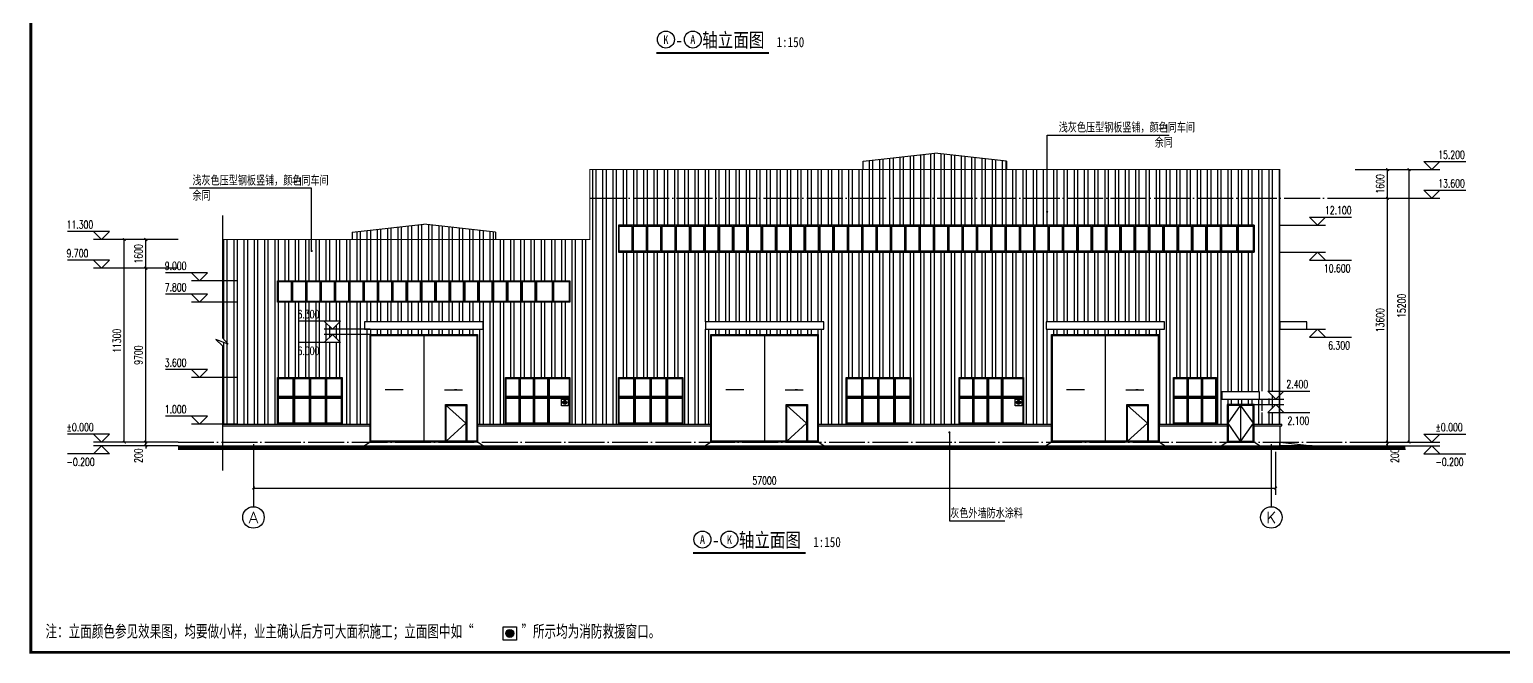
# Model space of a CAD drawing. Extents: x 1900113 to 2270874, y 17288394 to 17931430.
# Drawn here: x 2116899 to 2199099, y 17434145 to 17468954 of the extents above; entities that cross this region are included whole.
import ezdxf
from ezdxf.enums import TextEntityAlignment as Align

# ---------------------------------------------------------------- set-up
doc = ezdxf.new("R2010")
doc.units = 0
doc.header["$LTSCALE"] = 1000
doc.header["$MEASUREMENT"] = 0
doc.linetypes.add('DOTE', pattern=[2.42, 2, -0.2, 0.02, -0.2])
doc.layers.get('Defpoints').update_dxf_attribs({"color": 250})
for name, color, linetype in [('0 - 立面线', 7, 'Continuous'), ('AXIS_TEXT', 7, 'Continuous'), ('AXIS_外部', 171, 'Continuous'), ('DIM_ELEV', 145, 'Continuous'), ('DIM_LEAD', 145, 'Continuous'), ('DIM_SYMB', 165, 'Continuous'), ('DOTE', 1, 'DOTE'), ('PUB_DIM', 161, 'Continuous'), ('PUB_TEXT', 7, 'Continuous'), ('TK', 4, 'Continuous'), ('WINDOW', 140, 'Continuous'), ('填充', 8, 'Continuous')]:
    doc.layers.add(name, color=color, linetype=linetype)
doc.styles.add('_TCH_AXIS', font='COMPLEX', dxfattribs={"bigfont": 'GBCBIG'})
doc.styles.add('_TCH_DIM', font='SIMPLEX', dxfattribs={"bigfont": 'GBCBIG'})
doc.styles.add('_TCH_DIM_T3', font='SIMPLEX', dxfattribs={"width": 0.705882, "bigfont": 'GBCBIG'})
doc.styles.add('COMPLEX', font='COMPLEX')
doc.styles.add('HT', font='simhei.ttf', dxfattribs={"width": 0.7})
doc.styles.add('YAYA', font='', dxfattribs={"width": 0.8, "height": 1})
doc.styles.get('YAYA').set_extended_font_data('SimSun')
doc.dimstyles.new('_TCH_ARCH&&150', dxfattribs={"dimtxt": 446.25, "dimasz": 150, "dimexe": 375, "dimexo": 450, "dimgap": 189.375, "dimtad": 1, "dimdec": 0, "dimzin": 0, "dimdsep": 46, "dimtxsty": '_TCH_DIM_T3', "dimblk": 'ARCHTICK', "dimcen": 0.09, "dimclrt": 7, "dimazin": 2, "dimtfac": 1, "dimtdec": 0, "dimtix": 1, "dimtmove": 2, "dimatfit": 3, "dimfxl": 0, "dimtolj": 1, "dimtzin": 0, "dimarcsym": 0})
pattern_1 = [(90, (-165695.93, -1086220.6), (-571.5, 6e-14), []), (90, (-165505.43, -1086030.1), (-571.5, 6e-14), [])]

# ---------------------------------------------------------------- blocks, each defined once
blk = doc.blocks.new('A$C474D48D3')
h = blk.add_hatch(color=1)
edge = h.paths.add_edge_path()
edge.add_arc((-125, -125), 75, 0, 360)
blk.add_lwpolyline([(-250, 0), (0, 0), (0, -250), (-250, -250)], close=True)
blk.add_circle((-125, -125), 75)
blk = doc.blocks.new('GeYuanFrame_10587063', base_point=(20.09, 4.53))
at = {"layer": 'TK', "const_width": 1}
blk.add_lwpolyline([(45.09, 588.53), (1061.09, 588.53), (1061.09, 14.53), (45.09, 14.53)], close=True, dxfattribs=at)
blk = doc.blocks.new('_ArchTick')
at = {"color": 0, "linetype": 'ByBlock', "const_width": 0.4}
blk.add_lwpolyline([(-0.5, -0.5), (0.5, 0.5)], dxfattribs=at)
blk = doc.blocks.new('*D108')
at = {"layer": 'Defpoints', "color": 0}
for p in [(2190381, 17461138), (2193830, 17461138), (2190381, 17445938)]:
    blk.add_point(p, dxfattribs=at)
at = {"layer": 'PUB_DIM', "color": 0, "lineweight": -2}
for p, q in [((2190831, 17461138), (2194205, 17461138)), ((2193830, 17445938), (2193830, 17461138)), ((2190831, 17445938), (2194205, 17445938))]:
    blk.add_line(p, q, dxfattribs=at)
at = {"layer": 'PUB_DIM', "color": 0, "lineweight": -2, "xscale": 150, "yscale": 150, "zscale": 150}
for p, rotation in [((2193830, 17461138), 90), ((2193830, 17445938), 270)]:
    blk.add_blockref('_ArchTick', p, dxfattribs=dict(at, rotation=rotation))
at = {"layer": 'PUB_DIM', "color": 7, "insert": (2193418, 17453538), "char_height": 446.2, "attachment_point": 5, "rotation": 90, "style": '_TCH_DIM_T3'}
blk.add_mtext('\\A1;15200', dxfattribs=at)
blk = doc.blocks.new('*D109')
at = {"layer": 'Defpoints', "color": 0}
for p in [(2190381, 17445938), (2190381, 17445738), (2192630, 17445938)]:
    blk.add_point(p, dxfattribs=at)
at = {"layer": 'PUB_DIM', "color": 0, "lineweight": -2}
for p, q in [((2190831, 17445938), (2193005, 17445938)), ((2190831, 17445738), (2193005, 17445738)), ((2192630, 17445938), (2192630, 17446088)), ((2192630, 17445738), (2192630, 17445938)), ((2192630, 17445738), (2192630, 17445588))]:
    blk.add_line(p, q, dxfattribs=at)
at = {"layer": 'PUB_DIM', "color": 0, "lineweight": -2, "xscale": 150, "yscale": 150, "zscale": 150}
for p, rotation in [((2192630, 17445938), 270), ((2192630, 17445738), 90)]:
    blk.add_blockref('_ArchTick', p, dxfattribs=dict(at, rotation=rotation))
at = {"layer": 'PUB_DIM', "color": 7, "insert": (2193043, 17445183), "char_height": 446.2, "attachment_point": 5, "rotation": 90, "style": '_TCH_DIM_T3'}
blk.add_mtext('\\A1;200', dxfattribs=at)
blk = doc.blocks.new('*D110')
at = {"layer": 'Defpoints', "color": 0}
for p in [(2190381, 17459538), (2192630, 17459538), (2190381, 17445938)]:
    blk.add_point(p, dxfattribs=at)
at = {"layer": 'PUB_DIM', "color": 0, "lineweight": -2}
for p, q in [((2190831, 17459538), (2193005, 17459538)), ((2192630, 17445938), (2192630, 17459538)), ((2190831, 17445938), (2193005, 17445938))]:
    blk.add_line(p, q, dxfattribs=at)
at = {"layer": 'PUB_DIM', "color": 0, "lineweight": -2, "xscale": 150, "yscale": 150, "zscale": 150}
for p, rotation in [((2192630, 17459538), 90), ((2192630, 17445938), 270)]:
    blk.add_blockref('_ArchTick', p, dxfattribs=dict(at, rotation=rotation))
at = {"layer": 'PUB_DIM', "color": 7, "insert": (2192218, 17452738), "char_height": 446.2, "attachment_point": 5, "rotation": 90, "style": '_TCH_DIM_T3'}
blk.add_mtext('\\A1;13600', dxfattribs=at)
blk = doc.blocks.new('*D111')
at = {"layer": 'Defpoints', "color": 0}
for p in [(2190381, 17461138), (2192630, 17461138), (2190381, 17459538)]:
    blk.add_point(p, dxfattribs=at)
at = {"layer": 'PUB_DIM', "color": 0, "lineweight": -2}
for p, q in [((2190831, 17461138), (2193005, 17461138)), ((2192630, 17459538), (2192630, 17461138)), ((2190831, 17459538), (2193005, 17459538))]:
    blk.add_line(p, q, dxfattribs=at)
at = {"layer": 'PUB_DIM', "color": 0, "lineweight": -2, "xscale": 150, "yscale": 150, "zscale": 150}
for p, rotation in [((2192630, 17461138), 90), ((2192630, 17459538), 270)]:
    blk.add_blockref('_ArchTick', p, dxfattribs=dict(at, rotation=rotation))
at = {"layer": 'PUB_DIM', "color": 7, "insert": (2192218, 17460338), "char_height": 446.2, "attachment_point": 5, "rotation": 90, "style": '_TCH_DIM_T3'}
blk.add_mtext('\\A1;1600', dxfattribs=at)
blk = doc.blocks.new('*D112')
at = {"layer": 'Defpoints', "color": 0}
for p in [(2122186, 17457238), (2125636, 17457238), (2125636, 17445938)]:
    blk.add_point(p, dxfattribs=at)
at = {"layer": 'PUB_DIM', "color": 0, "lineweight": -2}
for p, q in [((2125186, 17457238), (2121811, 17457238)), ((2122186, 17445938), (2122186, 17457238)), ((2125186, 17445938), (2121811, 17445938))]:
    blk.add_line(p, q, dxfattribs=at)
at = {"layer": 'PUB_DIM', "color": 0, "lineweight": -2, "xscale": 150, "yscale": 150, "zscale": 150}
for p, rotation in [((2122186, 17457238), 90), ((2122186, 17445938), 270)]:
    blk.add_blockref('_ArchTick', p, dxfattribs=dict(at, rotation=rotation))
at = {"layer": 'PUB_DIM', "color": 7, "insert": (2121774, 17451588), "char_height": 446.2, "attachment_point": 5, "rotation": 90, "style": '_TCH_DIM_T3'}
blk.add_mtext('\\A1;11300', dxfattribs=at)
blk = doc.blocks.new('*D113')
at = {"layer": 'Defpoints', "color": 0}
for p in [(2123386, 17445938), (2125636, 17445938), (2125636, 17445738)]:
    blk.add_point(p, dxfattribs=at)
at = {"layer": 'PUB_DIM', "color": 0, "lineweight": -2}
for p, q in [((2125186, 17445938), (2123011, 17445938)), ((2125186, 17445738), (2123011, 17445738)), ((2123386, 17445938), (2123386, 17446088)), ((2123386, 17445738), (2123386, 17445938)), ((2123386, 17445738), (2123386, 17445588))]:
    blk.add_line(p, q, dxfattribs=at)
at = {"layer": 'PUB_DIM', "color": 0, "lineweight": -2, "xscale": 150, "yscale": 150, "zscale": 150}
for p, rotation in [((2123386, 17445938), 270), ((2123386, 17445738), 90)]:
    blk.add_blockref('_ArchTick', p, dxfattribs=dict(at, rotation=rotation))
at = {"layer": 'PUB_DIM', "color": 7, "insert": (2122974, 17445183), "char_height": 446.2, "attachment_point": 5, "rotation": 90, "style": '_TCH_DIM_T3'}
blk.add_mtext('\\A1;200', dxfattribs=at)
blk = doc.blocks.new('*D114')
at = {"layer": 'Defpoints', "color": 0}
for p in [(2123386, 17455638), (2125636, 17455638), (2125636, 17445938)]:
    blk.add_point(p, dxfattribs=at)
at = {"layer": 'PUB_DIM', "color": 0, "lineweight": -2}
for p, q in [((2125186, 17455638), (2123011, 17455638)), ((2123386, 17445938), (2123386, 17455638)), ((2125186, 17445938), (2123011, 17445938))]:
    blk.add_line(p, q, dxfattribs=at)
at = {"layer": 'PUB_DIM', "color": 0, "lineweight": -2, "xscale": 150, "yscale": 150, "zscale": 150}
for p, rotation in [((2123386, 17455638), 90), ((2123386, 17445938), 270)]:
    blk.add_blockref('_ArchTick', p, dxfattribs=dict(at, rotation=rotation))
at = {"layer": 'PUB_DIM', "color": 7, "insert": (2122974, 17450788), "char_height": 446.2, "attachment_point": 5, "rotation": 90, "style": '_TCH_DIM_T3'}
blk.add_mtext('\\A1;9700', dxfattribs=at)
blk = doc.blocks.new('*D115')
at = {"layer": 'Defpoints', "color": 0}
for p in [(2123386, 17457238), (2125636, 17457238), (2125636, 17455638)]:
    blk.add_point(p, dxfattribs=at)
at = {"layer": 'PUB_DIM', "color": 0, "lineweight": -2}
for p, q in [((2125186, 17457238), (2123011, 17457238)), ((2123386, 17455638), (2123386, 17457238)), ((2125186, 17455638), (2123011, 17455638))]:
    blk.add_line(p, q, dxfattribs=at)
at = {"layer": 'PUB_DIM', "color": 0, "lineweight": -2, "xscale": 150, "yscale": 150, "zscale": 150}
for p, rotation in [((2123386, 17457238), 90), ((2123386, 17455638), 270)]:
    blk.add_blockref('_ArchTick', p, dxfattribs=dict(at, rotation=rotation))
at = {"layer": 'PUB_DIM', "color": 7, "insert": (2122974, 17456438), "char_height": 446.2, "attachment_point": 5, "rotation": 90, "style": '_TCH_DIM_T3'}
blk.add_mtext('\\A1;1600', dxfattribs=at)
blk = doc.blocks.new('*D116')
at = {"layer": 'AXIS_外部', "color": 0, "lineweight": -2}
for p, q in [((2129388, 17445388), (2129388, 17443001)), ((2186388, 17445388), (2186388, 17443001)), ((2129388, 17443376), (2186388, 17443376))]:
    blk.add_line(p, q, dxfattribs=at)
at = {"layer": 'Defpoints', "color": 0}
for p in [(2129388, 17445838), (2186388, 17445838), (2186388, 17443376)]:
    blk.add_point(p, dxfattribs=at)
at = {"layer": 'AXIS_外部', "color": 0, "lineweight": -2, "xscale": 150, "yscale": 150, "zscale": 150, "rotation": 180}
blk.add_blockref('_ArchTick', (2129388, 17443376), dxfattribs=at)
at = {"layer": 'AXIS_外部', "color": 0, "lineweight": -2, "xscale": 150, "yscale": 150, "zscale": 150}
blk.add_blockref('_ArchTick', (2186388, 17443376), dxfattribs=at)
at = {"layer": 'AXIS_外部', "color": 7, "insert": (2157888, 17443788), "char_height": 446.2, "attachment_point": 5, "style": '_TCH_DIM_T3'}
blk.add_mtext('\\A1;57000', dxfattribs=at)
blk = doc.blocks.new('_AXISO')
blk.add_circle((0, 0), 0.5)
at = {"layer": 'AXIS_TEXT', "style": 'COMPLEX', "width": 1.041667}
blk.add_attdef('A', text='', height=0.56, dxfattribs=at).set_placement((-0.25, -0.28), (0.25, -0.28), align=Align.FIT)

msp = doc.modelspace()

# ---------------------------------------------------------------- hatches: boundary and pattern name
at = {"layer": 'WINDOW'}
for points in [[(2136736.8, 17448849.8), (2137186.8, 17448849.8), (2137186.8, 17448909.8)], [(2141043, 17448849.8), (2140593, 17448849.8), (2140593, 17448909.8)], [(2155735.2, 17448849.8), (2156185.2, 17448849.8), (2156185.2, 17448909.8)], [(2160041.4, 17448849.8), (2159591.4, 17448849.8), (2159591.4, 17448909.8)], [(2174735.2, 17448849.8), (2175185.2, 17448849.8), (2175185.2, 17448909.8)], [(2179041.4, 17448849.8), (2178591.4, 17448849.8), (2178591.4, 17448909.8)]]:
    msp.add_hatch(color=256, dxfattribs=at).paths.add_polyline_path(points)
at = {"layer": '填充'}
h = msp.add_hatch(dxfattribs=at)
h.set_pattern_fill('ANSI32,_O', color=256, scale=120, angle=45)
h.set_pattern_definition(pattern_1)
h.paths.add_polyline_path([(2171388.3, 17461602), (2167388.3, 17462047.5), (2163388.3, 17461602), (2163388.3, 17461137.8), (2171388.3, 17461137.8)])
h = msp.add_hatch(dxfattribs=at)
h.set_pattern_fill('ANSI32,_O', color=256, scale=120, angle=45)
h.set_pattern_definition(pattern_1)
h.paths.add_polyline_path([(2186628.3, 17461137.8), (2173646.6, 17461137.8), (2173646.6, 17458749.3, -1), (2173646.6, 17458809.3), (2173646.6, 17461137.8), (2148148.3, 17461137.8), (2148148.3, 17457237.8), (2127658.3, 17457237.8), (2127658.3, 17451761.7), (2127979.6, 17451400.6), (2127297, 17451661.4), (2127657.2, 17451304.1), (2127657.2, 17446937.8), (2130738.3, 17446937.8), (2130738.3, 17449537.8), (2134338.3, 17449537.8), (2134338.3, 17446937.8), (2135889.9, 17446937.8), (2135889.9, 17451937.8), (2133789.9, 17451937.8), (2134239.9, 17451487.8), (2133339.9, 17451487.8), (2133789.9, 17451937.8), (2135889.9, 17451937.8), (2141889.9, 17451937.8), (2141889.9, 17446937.8), (2143438.3, 17446937.8), (2143438.3, 17449537.8), (2147038.3, 17449537.8), (2147038.3, 17446937.8), (2149738.3, 17446937.8), (2149738.3, 17449537.8), (2153338.3, 17449537.8), (2153338.3, 17446937.8), (2154888.3, 17446937.8), (2154888.3, 17451937.8), (2160888.3, 17451937.8), (2160888.3, 17446937.8), (2162438.3, 17446937.8), (2162438.3, 17449537.8), (2166038.3, 17449537.8), (2166038.3, 17446937.8), (2168738.3, 17446937.8), (2168738.3, 17449537.8), (2172338.3, 17449537.8), (2172338.3, 17446937.8), (2173888.3, 17446937.8), (2173888.3, 17451937.8), (2179888.3, 17451937.8), (2179888.3, 17446937.8), (2180688.3, 17446937.8), (2180688.3, 17449537.8), (2183088.3, 17449537.8), (2183088.3, 17446937.8), (2183688.3, 17446937.8), (2183688.3, 17448037.8), (2185188.3, 17448037.8), (2185997.7, 17448037.8), (2186447.7, 17447587.8), (2186628.3, 17447587.8), (2186628.3, 17448787.8), (2186447.7, 17448787.8), (2185997.7, 17448337.8), (2183897.7, 17448337.8), (2183388.3, 17448337.8), (2183388.3, 17448737.8), (2185597.7, 17448737.8), (2185547.7, 17448787.8), (2186628.3, 17448787.8)])
h.paths.add_polyline_path([(2149738.3, 17456537.8), (2149738.3, 17458037.8), (2185188.3, 17458037.8), (2185188.3, 17456537.8), (2185188.3, 17456537.8)], flags=16)
h.paths.add_polyline_path([(2173588.3, 17452637.8), (2180188.3, 17452637.8), (2180188.3, 17452237.8), (2173588.3, 17452237.8)], flags=16)
h.paths.add_polyline_path([(2161188.3, 17452637.8), (2161188.3, 17452237.8), (2154588.3, 17452237.8), (2154588.3, 17452637.8)], flags=16)
h.paths.add_polyline_path([(2147038.3, 17453737.8), (2130738.3, 17453737.8), (2130738.3, 17454937.8), (2147038.3, 17454937.8)], flags=16)
h.paths.add_polyline_path([(2142189.9, 17452637.8), (2142189.9, 17452237.8), (2135589.9, 17452237.8), (2133789.9, 17452237.8), (2133339.9, 17452687.8), (2134239.9, 17452687.8), (2133789.9, 17452237.8), (2135589.9, 17452237.8), (2135589.9, 17452637.8)], flags=16)
h.paths.add_polyline_path([(2186628.3, 17447587.8), (2185547.7, 17447587.8), (2185997.7, 17448037.8), (2185188.3, 17448037.8), (2185188.3, 17446937.8), (2186628.3, 17446937.8)], flags=17)
h.paths.add_polyline_path([(2186478.6, 17448833.7), (2187961.7, 17448833.7), (2187961.7, 17449503.1), (2186478.6, 17449503.1)], flags=9)
h.paths.add_polyline_path([(2131735.9, 17450693.7), (2133219, 17450693.7), (2133219, 17451363.1), (2131735.9, 17451363.1)], flags=24)
h.paths.add_polyline_path([(2131735.9, 17452733.7), (2133219, 17452733.7), (2133219, 17453403.1), (2131735.9, 17453403.1)], flags=24)
h = msp.add_hatch(dxfattribs=at)
h.set_pattern_fill('ANSI32,_O', color=256, scale=120, angle=45)
h.set_pattern_definition(pattern_1)
h.paths.add_polyline_path([(2138888.3, 17458090.9), (2134888.3, 17457645.3), (2134888.3, 17457237.8), (2142888.3, 17457237.8), (2142888.3, 17457645.3)])

# ---------------------------------------------------------------- linework, layer by layer
for p, q in [((2163388.3, 17461602), (2167388.3, 17462047.5)), ((2171388.3, 17461602), (2167388.3, 17462047.5)), ((2163388.3, 17461137.8), (2163388.3, 17461602)), ((2171388.3, 17461602), (2171388.3, 17461137.8)), ((2134888.3, 17457645.3), (2138888.3, 17458090.9)), ((2134888.3, 17457645.3), (2134888.3, 17457237.8)), ((2142888.3, 17457645.3), (2138888.3, 17458090.9)), ((2142888.3, 17457645.3), (2142888.3, 17457237.8)), ((2186628.3, 17446837.8), (2186628.3, 17445937.8)), ((2186628.3, 17446837.8), (2186628.3, 17445737.8)), ((2186728.3, 17446837.8), (2186728.3, 17446937.8)), ((2125185.6, 17445737.8), (2193627.2, 17445737.8)), ((2125185.6, 17445537.8), (2193627.2, 17445537.8))]:
    msp.add_line(p, q)
at = {"const_width": 50}
msp.add_lwpolyline([(2127658.3, 17457237.8), (2148148.3, 17457237.8), (2148148.3, 17461137.8), (2186628.3, 17461137.8), (2186628.3, 17446937.8)], dxfattribs=at)
for points in [[(2149738.3, 17456537.8), (2185188.3, 17456537.8), (2185188.3, 17458037.8), (2149738.3, 17458037.8)], [(2188428.3, 17445737.8), (2186628.3, 17445737.8), (2186628.3, 17445937.8)]]:
    msp.add_lwpolyline(points, close=True)
at = {"layer": '0 - 立面线'}
for p, q in [((2150538.3, 17458037.8), (2150538.3, 17456537.8)), ((2151338.3, 17458037.8), (2151338.3, 17456537.8)), ((2152138.3, 17458037.8), (2152138.3, 17456537.8)), ((2152938.3, 17458037.8), (2152938.3, 17456537.8)), ((2153738.3, 17458037.8), (2153738.3, 17456537.8)), ((2154538.3, 17458037.8), (2154538.3, 17456537.8)), ((2155338.3, 17458037.8), (2155338.3, 17456537.8)), ((2156138.3, 17458037.8), (2156138.3, 17456537.8)), ((2156938.3, 17458037.8), (2156938.3, 17456537.8)), ((2157738.3, 17458037.8), (2157738.3, 17456537.8)), ((2158538.3, 17458037.8), (2158538.3, 17456537.8)), ((2159338.3, 17458037.8), (2159338.3, 17456537.8)), ((2160138.3, 17458037.8), (2160138.3, 17456537.8)), ((2160938.3, 17458037.8), (2160938.3, 17456537.8)), ((2161738.3, 17458037.8), (2161738.3, 17456537.8)), ((2162538.3, 17458037.8), (2162538.3, 17456537.8)), ((2163338.3, 17458037.8), (2163338.3, 17456537.8)), ((2164138.3, 17458037.8), (2164138.3, 17456537.8)), ((2164938.3, 17458037.8), (2164938.3, 17456537.8)), ((2165738.3, 17458037.8), (2165738.3, 17456537.8)), ((2166538.3, 17458037.8), (2166538.3, 17456537.8)), ((2167338.3, 17458037.8), (2167338.3, 17456537.8)), ((2168138.3, 17458037.8), (2168138.3, 17456537.8)), ((2168938.3, 17458037.8), (2168938.3, 17456537.8)), ((2169738.3, 17458037.8), (2169738.3, 17456537.8)), ((2170538.3, 17458037.8), (2170538.3, 17456537.8)), ((2171338.3, 17458037.8), (2171338.3, 17456537.8)), ((2172138.3, 17458037.8), (2172138.3, 17456537.8)), ((2172938.3, 17458037.8), (2172938.3, 17456537.8)), ((2173738.3, 17458037.8), (2173738.3, 17456537.8)), ((2174538.3, 17458037.8), (2174538.3, 17456537.8)), ((2175338.3, 17458037.8), (2175338.3, 17456537.8)), ((2176138.3, 17458037.8), (2176138.3, 17456537.8)), ((2176938.3, 17458037.8), (2176938.3, 17456537.8)), ((2177738.3, 17458037.8), (2177738.3, 17456537.8)), ((2178538.3, 17458037.8), (2178538.3, 17456537.8)), ((2179338.3, 17458037.8), (2179338.3, 17456537.8)), ((2180138.3, 17458037.8), (2180138.3, 17456537.8)), ((2180938.3, 17458037.8), (2180938.3, 17456537.8)), ((2181738.3, 17458037.8), (2181738.3, 17456537.8)), ((2182538.3, 17458037.8), (2182538.3, 17456537.8)), ((2183338.3, 17458037.8), (2183338.3, 17456537.8)), ((2184263.3, 17458037.8), (2184263.3, 17456537.8)), ((2185188.3, 17458037.8), (2185188.3, 17456537.8)), ((2131538.3, 17454937.8), (2131538.3, 17453737.8)), ((2132338.3, 17454937.8), (2132338.3, 17453737.8)), ((2133138.3, 17454937.8), (2133138.3, 17453737.8)), ((2133938.3, 17454937.8), (2133938.3, 17453737.8)), ((2134738.3, 17454937.8), (2134738.3, 17453737.8)), ((2135538.3, 17454937.8), (2135538.3, 17453737.8)), ((2136338.3, 17454937.8), (2136338.3, 17453737.8)), ((2137138.3, 17454937.8), (2137138.3, 17453737.8)), ((2137938.3, 17454937.8), (2137938.3, 17453737.8)), ((2138738.3, 17454937.8), (2138738.3, 17453737.8)), ((2139538.3, 17454937.8), (2139538.3, 17453737.8)), ((2140338.3, 17454937.8), (2140338.3, 17453737.8)), ((2141138.3, 17454937.8), (2141138.3, 17453737.8)), ((2141938.3, 17454937.8), (2141938.3, 17453737.8)), ((2142738.3, 17454937.8), (2142738.3, 17453737.8)), ((2143538.3, 17454937.8), (2143538.3, 17453737.8)), ((2144338.3, 17454937.8), (2144338.3, 17453737.8)), ((2145138.3, 17454937.8), (2145138.3, 17453737.8)), ((2146088.3, 17454937.8), (2146088.3, 17453737.8)), ((2138889.9, 17451887.8), (2138889.9, 17445987.8)), ((2157888.3, 17451887.8), (2157888.3, 17445987.8)), ((2176888.3, 17451887.8), (2176888.3, 17445987.8)), ((2131638.3, 17449537.8), (2131638.3, 17446937.8)), ((2132538.3, 17449537.8), (2132538.3, 17446937.8)), ((2133438.3, 17449537.8), (2133438.3, 17446937.8)), ((2144238.3, 17449537.8), (2144238.3, 17446937.8)), ((2145038.3, 17449537.8), (2145038.3, 17446937.8)), ((2145838.3, 17449537.8), (2145838.3, 17446937.8)), ((2150638.3, 17449537.8), (2150638.3, 17446937.8)), ((2151538.3, 17449537.8), (2151538.3, 17446937.8)), ((2152438.3, 17449537.8), (2152438.3, 17446937.8)), ((2163338.3, 17449537.8), (2163338.3, 17446937.8)), ((2164238.3, 17449537.8), (2164238.3, 17446937.8)), ((2165138.3, 17449537.8), (2165138.3, 17446937.8)), ((2169538.3, 17449537.8), (2169538.3, 17446937.8)), ((2170338.3, 17449537.8), (2170338.3, 17446937.8)), ((2171138.3, 17449537.8), (2171138.3, 17446937.8)), ((2181488.3, 17449537.8), (2181488.3, 17446937.8)), ((2182288.3, 17449537.8), (2182288.3, 17446937.8)), ((2183088.3, 17449537.8), (2183088.3, 17446937.8)), ((2130738.3, 17448437.8), (2134338.3, 17448437.8)), ((2143438.3, 17448437.8), (2147038.3, 17448437.8)), ((2149738.3, 17448437.8), (2153338.3, 17448437.8)), ((2162438.3, 17448437.8), (2166038.3, 17448437.8)), ((2168738.3, 17448437.8), (2172338.3, 17448437.8)), ((2180688.3, 17448437.8), (2183088.3, 17448437.8)), ((2127657.2, 17446937.8), (2135889.9, 17446937.8)), ((2127657.2, 17446837.8), (2135889.9, 17446837.8)), ((2141889.9, 17446937.8), (2154888.3, 17446937.8)), ((2141889.9, 17446837.8), (2154888.3, 17446837.8)), ((2160888.3, 17446937.8), (2173888.3, 17446937.8)), ((2160888.3, 17446837.8), (2173888.3, 17446837.8)), ((2179888.3, 17446937.8), (2183688.3, 17446937.8)), ((2179888.3, 17446837.8), (2183688.3, 17446837.8)), ((2185188.3, 17446937.8), (2186728.3, 17446937.8)), ((2185188.3, 17446837.8), (2186728.3, 17446837.8))]:
    msp.add_line(p, q, dxfattribs=at)
msp.add_lwpolyline([(2127658.3, 17458579.8), (2127658.3, 17451761.7), (2127979.6, 17451400.6), (2127297, 17451661.4), (2127657.2, 17451304.1), (2127657.2, 17444361.3)], dxfattribs=at)
for points in [[(2147038.3, 17454937.8), (2147038.3, 17453737.8), (2130738.3, 17453737.8), (2130738.3, 17454937.8), (2147038.3, 17454937.8)], [(2135589.9, 17452637.8), (2135589.9, 17452237.8), (2142189.9, 17452237.8), (2142189.9, 17452637.8)], [(2135889.9, 17451937.8), (2141889.9, 17451937.8), (2141889.9, 17445937.8), (2135889.9, 17445937.8)], [(2154588.3, 17452637.8), (2154588.3, 17452237.8), (2161188.3, 17452237.8), (2161188.3, 17452637.8)], [(2154888.3, 17451937.8), (2160888.3, 17451937.8), (2160888.3, 17445937.8), (2154888.3, 17445937.8)], [(2173588.3, 17452637.8), (2173588.3, 17452237.8), (2180188.3, 17452237.8), (2180188.3, 17452637.8)], [(2173888.3, 17451937.8), (2179888.3, 17451937.8), (2179888.3, 17445937.8), (2173888.3, 17445937.8)], [(2186628.3, 17452637.8), (2186628.3, 17452237.8), (2188128.3, 17452237.8), (2188128.3, 17452637.8)], [(2130738.3, 17449537.8), (2134338.3, 17449537.8), (2134338.3, 17446937.8), (2130738.3, 17446937.8)], [(2143438.3, 17449537.8), (2147038.3, 17449537.8), (2147038.3, 17446937.8), (2143438.3, 17446937.8)], [(2149738.3, 17449537.8), (2153338.3, 17449537.8), (2153338.3, 17446937.8), (2149738.3, 17446937.8)], [(2162438.3, 17449537.8), (2166038.3, 17449537.8), (2166038.3, 17446937.8), (2162438.3, 17446937.8)], [(2168738.3, 17449537.8), (2172338.3, 17449537.8), (2172338.3, 17446937.8), (2168738.3, 17446937.8)], [(2180688.3, 17449537.8), (2183088.3, 17449537.8), (2183088.3, 17446937.8), (2180688.3, 17446937.8)], [(2183388.3, 17448737.8), (2183388.3, 17448337.8), (2185488.3, 17448337.8), (2185488.3, 17448737.8)], [(2140089.9, 17448037.8), (2141289.9, 17448037.8), (2141289.9, 17445937.8), (2140089.9, 17445937.8)], [(2159088.3, 17448037.8), (2160288.3, 17448037.8), (2160288.3, 17445937.8), (2159088.3, 17445937.8)], [(2178088.3, 17448037.8), (2179288.3, 17448037.8), (2179288.3, 17445937.8), (2178088.3, 17445937.8)], [(2185188.3, 17448037.8), (2183688.3, 17448037.8), (2183688.3, 17445937.8), (2185188.3, 17445937.8)], [(2141889.9, 17445937.8), (2135889.9, 17445937.8), (2135589.9, 17445737.8), (2142189.9, 17445737.8)], [(2160888.3, 17445937.8), (2154888.3, 17445937.8), (2154588.3, 17445737.8), (2161188.3, 17445737.8)], [(2179888.3, 17445937.8), (2173888.3, 17445937.8), (2173588.3, 17445737.8), (2180188.3, 17445737.8)], [(2185188.3, 17445937.8), (2183688.3, 17445937.8), (2183388.3, 17445737.8), (2185488.3, 17445737.8)]]:
    msp.add_lwpolyline(points, close=True, dxfattribs=at)
at = {"layer": '0 - 立面线', "const_width": 200}
msp.add_lwpolyline([(2125185.6, 17445637.8), (2193627.2, 17445637.8)], dxfattribs=at)
at = {"layer": 'AXIS_外部'}
for p, q in [((2129388.3, 17445818.4), (2129388.3, 17442335.3)), ((2186148.3, 17445818.4), (2186148.3, 17442335.3))]:
    msp.add_line(p, q, dxfattribs=at)
at = {"layer": 'DIM_ELEV'}
for p, q in [((2193005.5, 17461137.8), (2195555.5, 17461137.8)), ((2195105.5, 17461137.8), (2194655.5, 17461587.8)), ((2194655.5, 17461587.8), (2197003, 17461587.8)), ((2195105.5, 17461137.8), (2195555.5, 17461587.8)), ((2193005.5, 17459537.8), (2195555.5, 17459537.8)), ((2195105.5, 17459537.8), (2194655.5, 17459987.8)), ((2194655.5, 17459987.8), (2197003, 17459987.8)), ((2195105.5, 17459537.8), (2195555.5, 17459987.8)), ((2188728.3, 17458037.8), (2188278.3, 17458487.8)), ((2188278.3, 17458487.8), (2190625.8, 17458487.8)), ((2188728.3, 17458037.8), (2189178.3, 17458487.8)), ((2121361.2, 17457687.8), (2119013.7, 17457687.8)), ((2120911.2, 17457237.8), (2120461.2, 17457687.8)), ((2120911.2, 17457237.8), (2121361.2, 17457687.8)), ((2186628.3, 17458037.8), (2189178.3, 17458037.8)), ((2123011.2, 17457237.8), (2120461.2, 17457237.8)), ((2121361.2, 17456087.8), (2119013.7, 17456087.8)), ((2120911.2, 17455637.8), (2120461.2, 17456087.8)), ((2120911.2, 17455637.8), (2121361.2, 17456087.8)), ((2186628.3, 17456537.8), (2189178.3, 17456537.8)), ((2188728.3, 17456537.8), (2188278.3, 17456087.8)), ((2188278.3, 17456087.8), (2190625.8, 17456087.8)), ((2188728.3, 17456537.8), (2189178.3, 17456087.8)), ((2123011.2, 17455637.8), (2120461.2, 17455637.8)), ((2126832.2, 17455387.8), (2124484.7, 17455387.8)), ((2126382.2, 17454937.8), (2125932.2, 17455387.8)), ((2126382.2, 17454937.8), (2126832.2, 17455387.8)), ((2128482.2, 17454937.8), (2125932.2, 17454937.8)), ((2126832.2, 17454187.8), (2124484.7, 17454187.8)), ((2126382.2, 17453737.8), (2125932.2, 17454187.8)), ((2128482.2, 17453737.8), (2125932.2, 17453737.8)), ((2126382.2, 17453737.8), (2126832.2, 17454187.8)), ((2134239.9, 17452687.8), (2131892.4, 17452687.8)), ((2133789.9, 17452237.8), (2133339.9, 17452687.8)), ((2135889.9, 17452237.8), (2133339.9, 17452237.8)), ((2133789.9, 17451937.8), (2133339.9, 17451487.8)), ((2135889.9, 17451937.8), (2133339.9, 17451937.8)), ((2133789.9, 17452237.8), (2134239.9, 17452687.8)), ((2133789.9, 17451937.8), (2134239.9, 17451487.8)), ((2186628.3, 17452237.8), (2189178.3, 17452237.8)), ((2188728.3, 17452237.8), (2188278.3, 17451787.8)), ((2188728.3, 17452237.8), (2189178.3, 17451787.8)), ((2134239.9, 17451487.8), (2131892.4, 17451487.8)), ((2188278.3, 17451787.8), (2190625.8, 17451787.8)), ((2126832.2, 17449987.8), (2124484.7, 17449987.8)), ((2126382.2, 17449537.8), (2125932.2, 17449987.8)), ((2128482.2, 17449537.8), (2125932.2, 17449537.8)), ((2126382.2, 17449537.8), (2126832.2, 17449987.8)), ((2186397.7, 17448337.8), (2185947.7, 17448787.8)), ((2185947.7, 17448787.8), (2188295.2, 17448787.8)), ((2186397.7, 17448337.8), (2186847.7, 17448787.8)), ((2184297.7, 17448337.8), (2186847.7, 17448337.8)), ((2184297.7, 17448037.8), (2186847.7, 17448037.8)), ((2186397.7, 17448037.8), (2185947.7, 17447587.8)), ((2186397.7, 17448037.8), (2186847.7, 17447587.8)), ((2126832.2, 17447387.8), (2124484.7, 17447387.8)), ((2126382.2, 17446937.8), (2125932.2, 17447387.8)), ((2126382.2, 17446937.8), (2126832.2, 17447387.8)), ((2185947.7, 17447587.8), (2188295.2, 17447587.8)), ((2121361.2, 17446387.8), (2119013.7, 17446387.8)), ((2120911.2, 17445937.8), (2120461.2, 17446387.8)), ((2120911.2, 17445937.8), (2121361.2, 17446387.8)), ((2128482.2, 17446937.8), (2125932.2, 17446937.8)), ((2195105.5, 17445937.8), (2194655.5, 17446387.8)), ((2194655.5, 17446387.8), (2197003, 17446387.8)), ((2195105.5, 17445937.8), (2195555.5, 17446387.8)), ((2123011.2, 17445937.8), (2120461.2, 17445937.8)), ((2120911.2, 17445737.8), (2120461.2, 17445287.8)), ((2123011.2, 17445737.8), (2120461.2, 17445737.8)), ((2120911.2, 17445737.8), (2121361.2, 17445287.8)), ((2193005.5, 17445937.8), (2195555.5, 17445937.8)), ((2193005.5, 17445737.8), (2195555.5, 17445737.8)), ((2195105.5, 17445737.8), (2194655.5, 17445287.8)), ((2195105.5, 17445737.8), (2195555.5, 17445287.8)), ((2121361.2, 17445287.8), (2119013.7, 17445287.8)), ((2194655.5, 17445287.8), (2197003, 17445287.8))]:
    msp.add_line(p, q, dxfattribs=at)
at = {"layer": 'DIM_LEAD'}
for p, q in [((2173646.6, 17458779.3), (2173646.6, 17463054.1)), ((2173646.6, 17458779.3), (2173646.6, 17463054.1)), ((2173646.6, 17463054.1), (2180448.3, 17463054.1)), ((2132630.1, 17460097.1), (2125828.3, 17460097.1)), ((2132630.1, 17456595), (2132630.1, 17460097.1)), ((2132630.1, 17456595), (2132630.1, 17460097.1)), ((2168199.6, 17446479.6), (2168199.6, 17441538.6)), ((2168199.6, 17441538.6), (2171294.8, 17441538.6))]:
    msp.add_line(p, q, dxfattribs=at)
at = {"layer": 'DIM_LEAD', "const_width": 60}
for points in [[(2173646.6, 17458749.3, 1), (2173646.6, 17458809.3, 1)], [(2173646.6, 17458749.3, 1), (2173646.6, 17458809.3, 1)], [(2132630.1, 17456565, 1), (2132630.1, 17456625, 1)], [(2132630.1, 17456565, 1), (2132630.1, 17456625, 1)], [(2168199.6, 17446509.6, 1), (2168199.6, 17446449.6, 1)]]:
    msp.add_lwpolyline(points, format="xyb", close=True, dxfattribs=at)
at = {"layer": 'DIM_SYMB', "const_width": 105}
for points in [[(2151861.4, 17467639.3), (2158141, 17467639.3)], [(2153901.6, 17439750), (2160181.2, 17439750)]]:
    msp.add_lwpolyline(points, dxfattribs=at)
at = {"layer": 'DOTE'}
for p, q in [((2148148.3, 17459537.8), (2192483.1, 17459537.8)), ((2125185.6, 17445937.8), (2193627.2, 17445937.8))]:
    msp.add_line(p, q, dxfattribs=at)
at = {"layer": 'PUB_TEXT'}
for centre in [(2152386.4, 17468388.9), (2153890, 17468388.9), (2154426.6, 17440499.6), (2155930.2, 17440499.6)]:
    msp.add_circle(centre, 472.5, dxfattribs=at)
at = {"layer": 'WINDOW'}
msp.add_line((2184438.3, 17447987.8), (2184438.3, 17445987.8), dxfattribs=at)
for points in [[(2149788.3, 17457987.8), (2150488.3, 17457987.8), (2150488.3, 17456587.8), (2149788.3, 17456587.8)], [(2150588.3, 17457987.8), (2151288.3, 17457987.8), (2151288.3, 17456587.8), (2150588.3, 17456587.8)], [(2151388.3, 17457987.8), (2152088.3, 17457987.8), (2152088.3, 17456587.8), (2151388.3, 17456587.8)], [(2152188.3, 17457987.8), (2152888.3, 17457987.8), (2152888.3, 17456587.8), (2152188.3, 17456587.8)], [(2152988.3, 17457987.8), (2153688.3, 17457987.8), (2153688.3, 17456587.8), (2152988.3, 17456587.8)], [(2153788.3, 17457987.8), (2154488.3, 17457987.8), (2154488.3, 17456587.8), (2153788.3, 17456587.8)], [(2154588.3, 17457987.8), (2155288.3, 17457987.8), (2155288.3, 17456587.8), (2154588.3, 17456587.8)], [(2155388.3, 17457987.8), (2156088.3, 17457987.8), (2156088.3, 17456587.8), (2155388.3, 17456587.8)], [(2156188.3, 17457987.8), (2156888.3, 17457987.8), (2156888.3, 17456587.8), (2156188.3, 17456587.8)], [(2156988.3, 17457987.8), (2157688.3, 17457987.8), (2157688.3, 17456587.8), (2156988.3, 17456587.8)], [(2157788.3, 17457987.8), (2158488.3, 17457987.8), (2158488.3, 17456587.8), (2157788.3, 17456587.8)], [(2158588.3, 17457987.8), (2159288.3, 17457987.8), (2159288.3, 17456587.8), (2158588.3, 17456587.8)], [(2159388.3, 17457987.8), (2160088.3, 17457987.8), (2160088.3, 17456587.8), (2159388.3, 17456587.8)], [(2160188.3, 17457987.8), (2160888.3, 17457987.8), (2160888.3, 17456587.8), (2160188.3, 17456587.8)], [(2160988.3, 17457987.8), (2161688.3, 17457987.8), (2161688.3, 17456587.8), (2160988.3, 17456587.8)], [(2161788.3, 17457987.8), (2162488.3, 17457987.8), (2162488.3, 17456587.8), (2161788.3, 17456587.8)], [(2162588.3, 17457987.8), (2163288.3, 17457987.8), (2163288.3, 17456587.8), (2162588.3, 17456587.8)], [(2163388.3, 17457987.8), (2164088.3, 17457987.8), (2164088.3, 17456587.8), (2163388.3, 17456587.8)], [(2164188.3, 17457987.8), (2164888.3, 17457987.8), (2164888.3, 17456587.8), (2164188.3, 17456587.8)], [(2164988.3, 17457987.8), (2165688.3, 17457987.8), (2165688.3, 17456587.8), (2164988.3, 17456587.8)], [(2165788.3, 17457987.8), (2166488.3, 17457987.8), (2166488.3, 17456587.8), (2165788.3, 17456587.8)], [(2166588.3, 17457987.8), (2167288.3, 17457987.8), (2167288.3, 17456587.8), (2166588.3, 17456587.8)], [(2167388.3, 17457987.8), (2168088.3, 17457987.8), (2168088.3, 17456587.8), (2167388.3, 17456587.8)], [(2168188.3, 17457987.8), (2168888.3, 17457987.8), (2168888.3, 17456587.8), (2168188.3, 17456587.8)], [(2168988.3, 17457987.8), (2169688.3, 17457987.8), (2169688.3, 17456587.8), (2168988.3, 17456587.8)], [(2169788.3, 17457987.8), (2170488.3, 17457987.8), (2170488.3, 17456587.8), (2169788.3, 17456587.8)], [(2170588.3, 17457987.8), (2171288.3, 17457987.8), (2171288.3, 17456587.8), (2170588.3, 17456587.8)], [(2171388.3, 17457987.8), (2172088.3, 17457987.8), (2172088.3, 17456587.8), (2171388.3, 17456587.8)], [(2172188.3, 17457987.8), (2172888.3, 17457987.8), (2172888.3, 17456587.8), (2172188.3, 17456587.8)], [(2172988.3, 17457987.8), (2173688.3, 17457987.8), (2173688.3, 17456587.8), (2172988.3, 17456587.8)], [(2173788.3, 17457987.8), (2174488.3, 17457987.8), (2174488.3, 17456587.8), (2173788.3, 17456587.8)], [(2174588.3, 17457987.8), (2175288.3, 17457987.8), (2175288.3, 17456587.8), (2174588.3, 17456587.8)], [(2175388.3, 17457987.8), (2176088.3, 17457987.8), (2176088.3, 17456587.8), (2175388.3, 17456587.8)], [(2176188.3, 17457987.8), (2176888.3, 17457987.8), (2176888.3, 17456587.8), (2176188.3, 17456587.8)], [(2176988.3, 17457987.8), (2177688.3, 17457987.8), (2177688.3, 17456587.8), (2176988.3, 17456587.8)], [(2177788.3, 17457987.8), (2178488.3, 17457987.8), (2178488.3, 17456587.8), (2177788.3, 17456587.8)], [(2178588.3, 17457987.8), (2179288.3, 17457987.8), (2179288.3, 17456587.8), (2178588.3, 17456587.8)], [(2179388.3, 17457987.8), (2180088.3, 17457987.8), (2180088.3, 17456587.8), (2179388.3, 17456587.8)], [(2180188.3, 17457987.8), (2180888.3, 17457987.8), (2180888.3, 17456587.8), (2180188.3, 17456587.8)], [(2180988.3, 17457987.8), (2181688.3, 17457987.8), (2181688.3, 17456587.8), (2180988.3, 17456587.8)], [(2181788.3, 17457987.8), (2182488.3, 17457987.8), (2182488.3, 17456587.8), (2181788.3, 17456587.8)], [(2182588.3, 17457987.8), (2183288.3, 17457987.8), (2183288.3, 17456587.8), (2182588.3, 17456587.8)], [(2183388.3, 17457987.8), (2184213.3, 17457987.8), (2184213.3, 17456587.8), (2183388.3, 17456587.8)], [(2184313.3, 17457987.8), (2185138.3, 17457987.8), (2185138.3, 17456587.8), (2184313.3, 17456587.8)], [(2130788.3, 17454887.8), (2131488.3, 17454887.8), (2131488.3, 17453787.8), (2130788.3, 17453787.8)], [(2131588.3, 17454887.8), (2132288.3, 17454887.8), (2132288.3, 17453787.8), (2131588.3, 17453787.8)], [(2132388.3, 17454887.8), (2133088.3, 17454887.8), (2133088.3, 17453787.8), (2132388.3, 17453787.8)], [(2133188.3, 17454887.8), (2133888.3, 17454887.8), (2133888.3, 17453787.8), (2133188.3, 17453787.8)], [(2133988.3, 17454887.8), (2134688.3, 17454887.8), (2134688.3, 17453787.8), (2133988.3, 17453787.8)], [(2134788.3, 17454887.8), (2135488.3, 17454887.8), (2135488.3, 17453787.8), (2134788.3, 17453787.8)], [(2135588.3, 17454887.8), (2136288.3, 17454887.8), (2136288.3, 17453787.8), (2135588.3, 17453787.8)], [(2136388.3, 17454887.8), (2137088.3, 17454887.8), (2137088.3, 17453787.8), (2136388.3, 17453787.8)], [(2137188.3, 17454887.8), (2137888.3, 17454887.8), (2137888.3, 17453787.8), (2137188.3, 17453787.8)], [(2137988.3, 17454887.8), (2138688.3, 17454887.8), (2138688.3, 17453787.8), (2137988.3, 17453787.8)], [(2138788.3, 17454887.8), (2139488.3, 17454887.8), (2139488.3, 17453787.8), (2138788.3, 17453787.8)], [(2139588.3, 17454887.8), (2140288.3, 17454887.8), (2140288.3, 17453787.8), (2139588.3, 17453787.8)], [(2140388.3, 17454887.8), (2141088.3, 17454887.8), (2141088.3, 17453787.8), (2140388.3, 17453787.8)], [(2141188.3, 17454887.8), (2141888.3, 17454887.8), (2141888.3, 17453787.8), (2141188.3, 17453787.8)], [(2141988.3, 17454887.8), (2142688.3, 17454887.8), (2142688.3, 17453787.8), (2141988.3, 17453787.8)], [(2142788.3, 17454887.8), (2143488.3, 17454887.8), (2143488.3, 17453787.8), (2142788.3, 17453787.8)], [(2143588.3, 17454887.8), (2144288.3, 17454887.8), (2144288.3, 17453787.8), (2143588.3, 17453787.8)], [(2144388.3, 17454887.8), (2145088.3, 17454887.8), (2145088.3, 17453787.8), (2144388.3, 17453787.8)], [(2145188.3, 17454887.8), (2146038.3, 17454887.8), (2146038.3, 17453787.8), (2145188.3, 17453787.8)], [(2146138.3, 17454887.8), (2146988.3, 17454887.8), (2146988.3, 17453787.8), (2146138.3, 17453787.8)], [(2131588.3, 17448487.8), (2130788.3, 17448487.8), (2130788.3, 17449487.8), (2131588.3, 17449487.8)], [(2132488.3, 17448487.8), (2131688.3, 17448487.8), (2131688.3, 17449487.8), (2132488.3, 17449487.8)], [(2133388.3, 17448487.8), (2132588.3, 17448487.8), (2132588.3, 17449487.8), (2133388.3, 17449487.8)], [(2134288.3, 17448487.8), (2133488.3, 17448487.8), (2133488.3, 17449487.8), (2134288.3, 17449487.8)], [(2144188.3, 17448487.8), (2143488.3, 17448487.8), (2143488.3, 17449487.8), (2144188.3, 17449487.8)], [(2144988.3, 17448487.8), (2144288.3, 17448487.8), (2144288.3, 17449487.8), (2144988.3, 17449487.8)], [(2145788.3, 17448487.8), (2145088.3, 17448487.8), (2145088.3, 17449487.8), (2145788.3, 17449487.8)], [(2146988.3, 17448487.8), (2145888.3, 17448487.8), (2145888.3, 17449487.8), (2146988.3, 17449487.8)], [(2150588.3, 17448487.8), (2149788.3, 17448487.8), (2149788.3, 17449487.8), (2150588.3, 17449487.8)], [(2151488.3, 17448487.8), (2150688.3, 17448487.8), (2150688.3, 17449487.8), (2151488.3, 17449487.8)], [(2152388.3, 17448487.8), (2151588.3, 17448487.8), (2151588.3, 17449487.8), (2152388.3, 17449487.8)], [(2153288.3, 17448487.8), (2152488.3, 17448487.8), (2152488.3, 17449487.8), (2153288.3, 17449487.8)], [(2163288.3, 17448487.8), (2162488.3, 17448487.8), (2162488.3, 17449487.8), (2163288.3, 17449487.8)], [(2164188.3, 17448487.8), (2163388.3, 17448487.8), (2163388.3, 17449487.8), (2164188.3, 17449487.8)], [(2165088.3, 17448487.8), (2164288.3, 17448487.8), (2164288.3, 17449487.8), (2165088.3, 17449487.8)], [(2165988.3, 17448487.8), (2165188.3, 17448487.8), (2165188.3, 17449487.8), (2165988.3, 17449487.8)], [(2169488.3, 17448487.8), (2168788.3, 17448487.8), (2168788.3, 17449487.8), (2169488.3, 17449487.8)], [(2170288.3, 17448487.8), (2169588.3, 17448487.8), (2169588.3, 17449487.8), (2170288.3, 17449487.8)], [(2171088.3, 17448487.8), (2170388.3, 17448487.8), (2170388.3, 17449487.8), (2171088.3, 17449487.8)], [(2172288.3, 17448487.8), (2171188.3, 17448487.8), (2171188.3, 17449487.8), (2172288.3, 17449487.8)], [(2181438.3, 17448487.8), (2180738.3, 17448487.8), (2180738.3, 17449487.8), (2181438.3, 17449487.8)], [(2182238.3, 17448487.8), (2181538.3, 17448487.8), (2181538.3, 17449487.8), (2182238.3, 17449487.8)], [(2183038.3, 17448487.8), (2182338.3, 17448487.8), (2182338.3, 17449487.8), (2183038.3, 17449487.8)], [(2130788.3, 17448387.8), (2131588.3, 17448387.8), (2131588.3, 17446987.8), (2130788.3, 17446987.8)], [(2131688.3, 17448387.8), (2132488.3, 17448387.8), (2132488.3, 17446987.8), (2131688.3, 17446987.8)], [(2132588.3, 17448387.8), (2133388.3, 17448387.8), (2133388.3, 17446987.8), (2132588.3, 17446987.8)], [(2133488.3, 17448387.8), (2134288.3, 17448387.8), (2134288.3, 17446987.8), (2133488.3, 17446987.8)], [(2140139.9, 17447987.8), (2141239.9, 17447987.8), (2141239.9, 17445987.8), (2140139.9, 17445987.8)], [(2143488.3, 17448387.8), (2144188.3, 17448387.8), (2144188.3, 17446987.8), (2143488.3, 17446987.8)], [(2144288.3, 17448387.8), (2144988.3, 17448387.8), (2144988.3, 17446987.8), (2144288.3, 17446987.8)], [(2145087.8, 17448387.8), (2145788.3, 17448387.8), (2145788.3, 17446987.8), (2145087.8, 17446987.8)], [(2145888.3, 17448387.8), (2146988.3, 17448387.8), (2146988.3, 17446987.8), (2145888.3, 17446987.8)], [(2149788.3, 17448387.8), (2150588.3, 17448387.8), (2150588.3, 17446987.8), (2149788.3, 17446987.8)], [(2150688.3, 17448387.8), (2151488.3, 17448387.8), (2151488.3, 17446987.8), (2150688.3, 17446987.8)], [(2151588.3, 17448387.8), (2152388.3, 17448387.8), (2152388.3, 17446987.8), (2151588.3, 17446987.8)], [(2152488.3, 17448387.8), (2153288.3, 17448387.8), (2153288.3, 17446987.8), (2152488.3, 17446987.8)], [(2159138.3, 17447987.8), (2160238.3, 17447987.8), (2160238.3, 17445987.8), (2159138.3, 17445987.8)], [(2162488.3, 17448387.8), (2163288.3, 17448387.8), (2163288.3, 17446987.8), (2162488.3, 17446987.8)], [(2163388.3, 17448387.8), (2164188.3, 17448387.8), (2164188.3, 17446987.8), (2163388.3, 17446987.8)], [(2164288.3, 17448387.8), (2165088.3, 17448387.8), (2165088.3, 17446987.8), (2164288.3, 17446987.8)], [(2165188.3, 17448387.8), (2165988.3, 17448387.8), (2165988.3, 17446987.8), (2165188.3, 17446987.8)], [(2168788.3, 17448387.8), (2169488.3, 17448387.8), (2169488.3, 17446987.8), (2168788.3, 17446987.8)], [(2169588.3, 17448387.8), (2170288.3, 17448387.8), (2170288.3, 17446987.8), (2169588.3, 17446987.8)], [(2170387.8, 17448387.8), (2171088.3, 17448387.8), (2171088.3, 17446987.8), (2170387.8, 17446987.8)], [(2171188.3, 17448387.8), (2172288.3, 17448387.8), (2172288.3, 17446987.8), (2171188.3, 17446987.8)], [(2178138.3, 17447987.8), (2179238.3, 17447987.8), (2179238.3, 17445987.8), (2178138.3, 17445987.8)], [(2180738.3, 17448387.8), (2181438.3, 17448387.8), (2181438.3, 17446987.8), (2180738.3, 17446987.8)], [(2181538.3, 17448387.8), (2182238.3, 17448387.8), (2182238.3, 17446987.8), (2181538.3, 17446987.8)], [(2182338.3, 17448387.8), (2183038.3, 17448387.8), (2183038.3, 17446987.8), (2182338.3, 17446987.8)], [(2185138.3, 17447987.8), (2183738.3, 17447987.8), (2183738.3, 17445987.8), (2185138.3, 17445987.8)], [(2184438.3, 17447987.8), (2185138.3, 17446987.8), (2184438.3, 17445987.8), (2183738.3, 17446987.8)]]:
    msp.add_lwpolyline(points, close=True, dxfattribs=at)
for points in [[(2140089.9, 17445987.8), (2135939.9, 17445987.8), (2135939.9, 17451887.8), (2141839.9, 17451887.8), (2141839.9, 17445987.8), (2141289.9, 17445987.8)], [(2159088.3, 17445987.8), (2154938.3, 17445987.8), (2154938.3, 17451887.8), (2160838.3, 17451887.8), (2160838.3, 17445987.8), (2160288.3, 17445987.8)], [(2178088.3, 17445987.8), (2173938.3, 17445987.8), (2173938.3, 17451887.8), (2179838.3, 17451887.8), (2179838.3, 17445987.8), (2179288.3, 17445987.8)], [(2137736.8, 17448849.8), (2136736.8, 17448849.8)], [(2140043, 17448849.8), (2141043, 17448849.8)], [(2156735.2, 17448849.8), (2155735.2, 17448849.8)], [(2159041.4, 17448849.8), (2160041.4, 17448849.8)], [(2175735.2, 17448849.8), (2174735.2, 17448849.8)], [(2178041.4, 17448849.8), (2179041.4, 17448849.8)], [(2140139.9, 17447987.8), (2141239.9, 17446987.8), (2140139.9, 17445987.8)], [(2159138.3, 17447987.8), (2160238.3, 17446987.8), (2159138.3, 17445987.8)], [(2178138.3, 17447987.8), (2179238.3, 17446987.8), (2178138.3, 17445987.8)]]:
    msp.add_lwpolyline(points, dxfattribs=at)

# ---------------------------------------------------------------- block references
for name, p, xscale, yscale, zscale in [('GeYuanFrame_10587063', (2113223.5, 17432720), 150, 150, 150), ('A$C474D48D3', (2146938.3, 17448337.8), 1.5, 1.5, 1.5), ('A$C474D48D3', (2172238.3, 17448337.8), 1.5, 1.5, 1.5), ('A$C474D48D3', (2144057.5, 17435643), 3, 3, 3)]:
    msp.add_blockref(name, p, dxfattribs=dict(xscale=xscale, yscale=yscale, zscale=zscale))
at = {"layer": 'AXIS_外部'}
ref = msp.add_blockref('_AXISO', (2129388.3, 17441735.3), dxfattribs=dict(at, xscale=1200, yscale=1200, zscale=1200))
ref.add_attrib('A', 'A', dxfattribs={"layer": 'AXIS_TEXT', "height": 637.8, "style": '_TCH_AXIS'}).set_placement((2129115, 17441416.4), (2129661.7, 17441416.4), align=Align.FIT)
ref = msp.add_blockref('_AXISO', (2186148.3, 17441735.3), dxfattribs=dict(at, xscale=1200, yscale=1200, zscale=1200))
ref.add_attrib('A', 'K', dxfattribs={"layer": 'AXIS_TEXT', "height": 622.9, "style": '_TCH_AXIS'}).set_placement((2185866.5, 17441423.9), (2186430.1, 17441423.9), align=Align.FIT)

# ---------------------------------------------------------------- texts
at = {"layer": 'PUB_TEXT', "style": 'YAYA'}
for s, height, width, p, p2 in [('K', 486.4, 1.046784, (2152240.7, 17468145.7), (2152532, 17468145.7)), ('A', 489.4, 1.022857, (2153746.9, 17468144.2), (2154033.2, 17468144.2)), ('A', 489.4, 1.022857, (2154283.4, 17440254.9), (2154569.7, 17440254.9)), ('K', 486.4, 1.046784, (2155784.6, 17440256.4), (2156075.9, 17440256.4))]:
    msp.add_text(s, height=height, dxfattribs=dict(at, width=width)).set_placement(p, p2, align=Align.FIT)
at = {"layer": 'PUB_TEXT'}
for s, height, style, width, p in [('轴立面图', 793.04, 'YAYA', 0.8, (2154415, 17467968.9)), ('1:150', 566.46, 'YAYA', 0.8, (2158561, 17467968.9)), ('-', 793, 'YAYA', 0.8, (2152911.4, 17467968.9)), ('-1', 446.25, '_TCH_DIM', 0.705882, (2179825.8, 17463211.6)), ('15.200', 446.25, '_TCH_DIM', 0.705882, (2195458, 17461745.3)), ('-1', 446.25, '_TCH_DIM', 0.705882, (2131515.1, 17460254.6)), ('13.600', 446.25, '_TCH_DIM', 0.705882, (2195458, 17460145.3)), ('12.100', 446.25, '_TCH_DIM', 0.705882, (2189140.8, 17458645.3)), ('11.300', 446.25, '_TCH_DIM', 0.705882, (2118968.7, 17457845.3)), ('9.700', 446.25, '_TCH_DIM', 0.705882, (2118968.7, 17456245.3)), ('9.000', 446.25, '_TCH_DIM', 0.705882, (2124439.7, 17455545.3)), ('10.600', 446.25, '_TCH_DIM', 0.705882, (2189080.8, 17455405.3)), ('7.800', 446.25, '_TCH_DIM', 0.705882, (2124439.7, 17454345.3)), ('6.300', 446.25, '_TCH_DIM', 0.705882, (2131847.4, 17452845.3)), ('6.000', 446.25, '_TCH_DIM', 0.705882, (2131847.4, 17450805.3)), ('6.300', 446.25, '_TCH_DIM', 0.705882, (2189320.8, 17451105.3)), ('3.600', 446.25, '_TCH_DIM', 0.705882, (2124439.7, 17450145.3)), ('2.400', 446.25, '_TCH_DIM', 0.705882, (2186990.2, 17448945.3)), ('1.000', 446.25, '_TCH_DIM', 0.705882, (2124439.7, 17447545.3)), ('%%P0.000', 446.25, '_TCH_DIM', 0.705882, (2118968.7, 17446545.3)), ('2.100', 446.25, '_TCH_DIM', 0.705882, (2187050.2, 17446905.3)), ('%%P0.000', 446.25, '_TCH_DIM', 0.705882, (2195308, 17446545.3)), ('-0.200', 446.25, '_TCH_DIM', 0.705882, (2118968.7, 17444605.3)), ('-0.200', 446.25, '_TCH_DIM', 0.705882, (2195308, 17444605.3)), ('-', 793, 'YAYA', 0.8, (2154951.6, 17440079.6)), ('轴立面图', 793.04, 'YAYA', 0.8, (2156455.2, 17440079.6)), ('1:150', 566.46, 'YAYA', 0.8, (2160601.2, 17440079.6)), ('注：立面颜色参见效果图，均要做小样，业主确认后方可大面积施工；立面图中如“', 675.949, 'HT', 0.7, (2117792.9, 17435048.1)), ('”所示均为消防救援窗口。', 675.949, 'HT', 0.7, (2144332.7, 17435048.1))]:
    msp.add_text(s, height=height, dxfattribs=dict(at, style=style, width=width)).set_placement(p)
at = {"layer": 'PUB_TEXT', "style": '_TCH_DIM'}
for s, height, p in [('浅灰色压型钢板竖铺，颜色同车间', 506.383, (2174296.6, 17463211.6)), ('余同', 506.38, (2179648.5, 17462371.6)), ('浅灰色压型钢板竖铺，颜色同车间', 506.383, (2125985.8, 17460254.6)), ('余同', 506.38, (2125985.8, 17459414.6)), ('灰色外墙防水涂料', 506.38, (2168244.2, 17441696.1))]:
    msp.add_text(s, height=height, dxfattribs=at).set_placement(p)

# ---------------------------------------------------------------- dimensions: what is measured, and where the dimension line sits
at = {"layer": 'AXIS_外部'}
dim = msp.add_aligned_dim(p1=(2129388.3, 17445837.8), p2=(2186388.3, 17445837.8), distance=-2462.2, dimstyle='_TCH_ARCH&&150', dxfattribs=at)
dim.commit()
dim.dimension.update_dxf_attribs({"geometry": '*D116', "text_midpoint": (2157888.3, 17443788.1)})
at = {"layer": 'PUB_DIM'}
for p1, p2, distance, picture, middle in [((2190381.1, 17445937.8), (2190381.1, 17461137.8), -3449.4, '*D108', (2193418, 17453537.8)), ((2190381.1, 17459537.8), (2190381.1, 17461137.8), -2249.4, '*D111', (2192218, 17460337.8)), ((2190381.1, 17445937.8), (2190381.1, 17459537.8), -2249.4, '*D110', (2192218, 17452737.8)), ((2125635.6, 17445937.8), (2125635.6, 17457237.8), 3449.4, '*D112', (2121773.7, 17451587.8)), ((2125635.6, 17455637.8), (2125635.6, 17457237.8), 2249.4, '*D115', (2122973.7, 17456437.8)), ((2125635.6, 17445937.8), (2125635.6, 17455637.8), 2249.4, '*D114', (2122973.7, 17450787.8))]:
    dim = msp.add_aligned_dim(p1=p1, p2=p2, distance=distance, dimstyle='_TCH_ARCH&&150', dxfattribs=at)
    dim.commit()
    dim.dimension.update_dxf_attribs({"geometry": picture, "text_midpoint": middle})
for base, p1, p2, picture, middle in [((2123386.2, 17445937.8), (2125635.6, 17445737.8), (2125635.6, 17445937.8), '*D113', (2122973.7, 17445182.8)), ((2192630.5, 17445937.8), (2190381.1, 17445737.8), (2190381.1, 17445937.8), '*D109', (2193043, 17445182.8))]:
    dim = msp.add_linear_dim(base=base, p1=p1, p2=p2, angle=90, dimstyle='_TCH_ARCH&&150', dxfattribs=at)
    dim.commit()
    dim.dimension.update_dxf_attribs({"geometry": picture, "text_midpoint": middle, "dimtype": 129})

doc.saveas('drawing.dxf')
